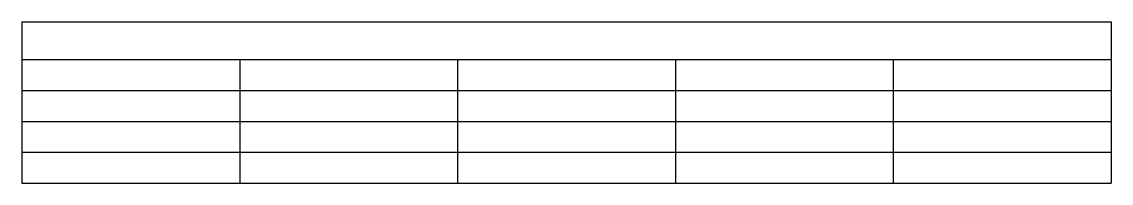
# Model space of a CAD drawing. Header units: millimetres. Extents: x 0 to 318, y -47 to 0.
import ezdxf

# ---------------------------------------------------------------- set-up
doc = ezdxf.new("R2010")
doc.units = ezdxf.units.MM

# ---------------------------------------------------------------- blocks, each defined once
blk = doc.blocks.new('*T1')
at = {"color": 0, "linetype": 'ByBlock', "lineweight": -2, "transparency": 16777216}
for p, q in [((0, 0), (317.5, 0)), ((0, 0), (0, -47)), ((317.5, 0), (317.5, -47)), ((0, -11), (317.5, -11)), ((63.5, -11), (63.5, -47)), ((127, -11), (127, -47)), ((190.5, -11), (190.5, -47)), ((254, -11), (254, -47)), ((0, -20), (317.5, -20)), ((0, -29), (317.5, -29)), ((0, -38), (317.5, -38)), ((0, -47), (317.5, -47))]:
    blk.add_line(p, q, dxfattribs=at)

msp = doc.modelspace()

# ---------------------------------------------------------------- block references
msp.add_blockref('*T1', (0, 0))

doc.saveas('drawing.dxf')
